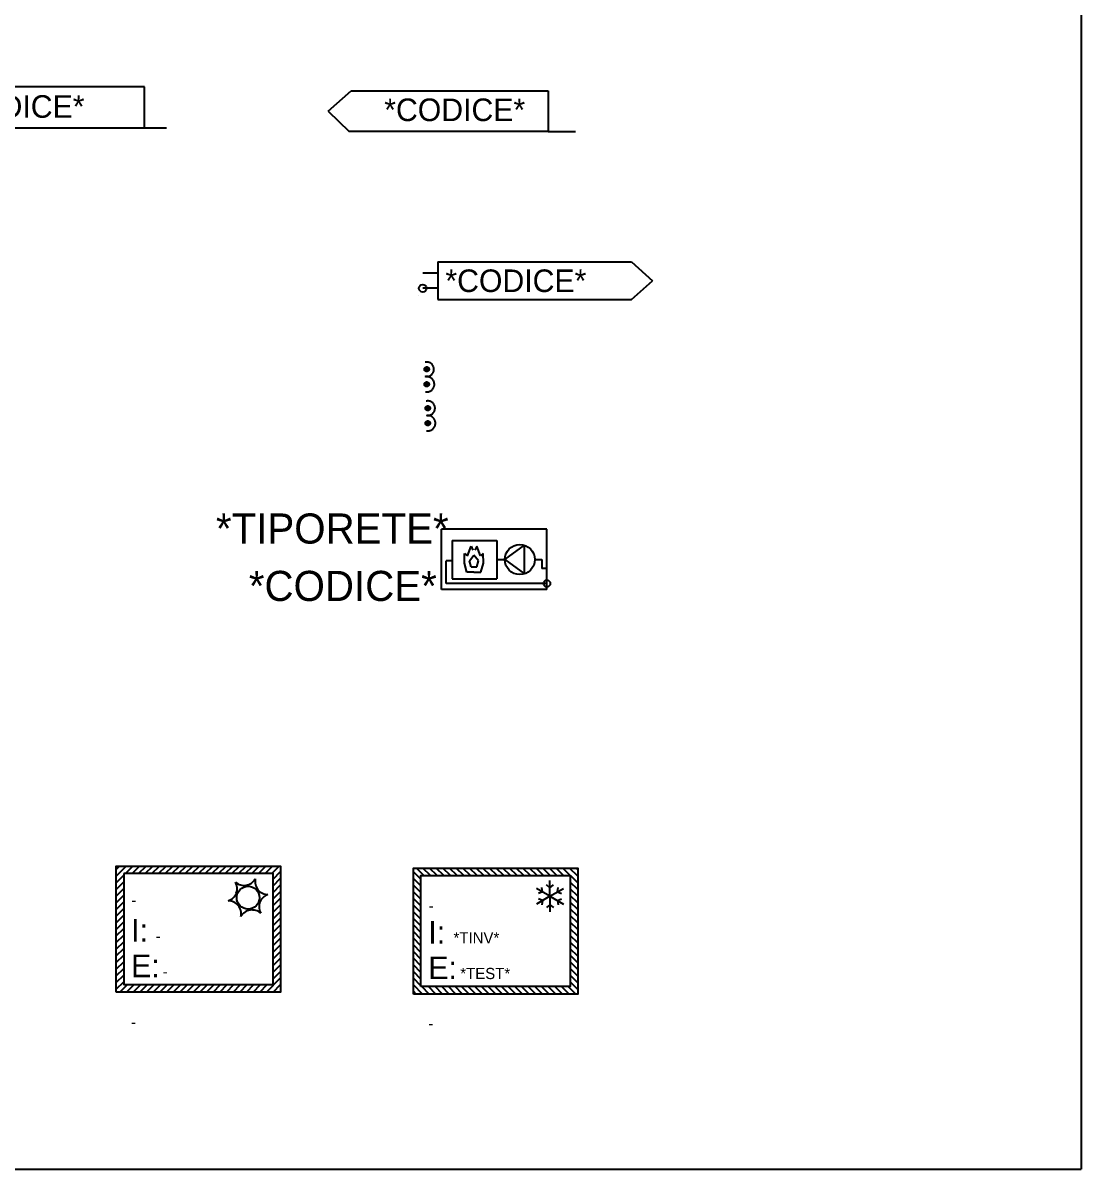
# Model space of a CAD drawing. Extents: x -3.3 to 36.8, y 0.3 to 24.5.
# Drawn here: x 19.02 to 26.04, y 0.25 to 7.86 of the extents above; entities that cross this region are included whole.
import ezdxf
from ezdxf.enums import TextEntityAlignment as Align

# ---------------------------------------------------------------- set-up
doc = ezdxf.new("R2010")
doc.units = 0
doc.linetypes.add('ACAD_ISO04W100', pattern=[30, 24, -3, 0, -3])
doc.linetypes.add('FITTIZIA', pattern=[0.5, 0, -0.25, 0, -0.25])
doc.layers.get('0').update_dxf_attribs({"linetype": 'CONTINUOUS'})
doc.layers.add('-IDRICO-SANITARIO', color=4, linetype='CONTINUOUS')
doc.styles.add('STUDIO', font='Txt')

# ---------------------------------------------------------------- blocks, each defined once
blk = doc.blocks.new('RIMRETED')
at = {"color": 7, "linetype": 'CONTINUOUS'}
for p, q in [((-1.64109, 0.135724), (-1.488103, 0.271449)), ((-1.64109, 0.135724), (-1.501741, 0)), ((-0.180407, 0), (0, 0)), ((0, 0), (0, 0))]:
    blk.add_line(p, q, dxfattribs=at)
for p, q in [((-1.488103, 0.271449), (-0.180407, 0.271449)), ((-0.180407, 0.271449), (-0.180407, 0)), ((-0.180407, 0), (-1.501741, 0))]:
    blk.add_line(p, q)
at = {"color": 7, "linetype": 'CONTINUOUS', "flags": 9}
blk.add_attdef('NUM-PERD', text='', height=0.15, dxfattribs=at).set_placement((8.556031, 0.803787), align=Align.RIGHT)
for tag, p in [('COD-PERD', (-1.675188, 0.633071)), ('LUNGHEZZA', (-1.77524, 0.428432))]:
    blk.add_attdef(tag, p, '', height=0.15, dxfattribs=at)
at = {"flags": 8}
blk.add_attdef('CODICE', (-1.269349, 0.069636), '', height=0.15, dxfattribs=at)
blk = doc.blocks.new('RIMRETES')
at = {"color": 7, "linetype": 'CONTINUOUS'}
for p, q in [((0.100433, 0.175), (1.386249, 0.175)), ((0.100433, 0.175), (0.100433, -0.075)), ((1.386249, 0.175), (1.525035, 0.05)), ((0.100433, 0.1), (0, 0.1)), ((0.100433, 0), (0, 0)), ((1.386249, -0.075), (1.525035, 0.05)), ((-0.029758, -0.05), (-0.029758, -0.05))]:
    blk.add_line(p, q, dxfattribs=at)
blk.add_line((0.100433, -0.075), (1.386249, -0.075))
blk.add_circle((0, 0), 0.025, dxfattribs=at)
at = {"color": 7, "linetype": 'CONTINUOUS', "flags": 9}
blk.add_attdef('NUM-PERD', text='', height=0.15, dxfattribs=at).set_placement((9.978789, 0.728787), align=Align.RIGHT)
for tag, p in [('COD-PERD', (-0.252431, 0.558071)), ('LUNGHEZZA', (-0.352482, 0.353432))]:
    blk.add_attdef(tag, p, '', height=0.15, dxfattribs=at)
at = {"flags": 8}
blk.add_attdef('CODICE', (0.150324, -0.025), '', height=0.15, dxfattribs=at)
blk = doc.blocks.new('IRETED')
at = {"color": 7, "linetype": 'CONTINUOUS'}
for p, q in [((0, 0.360283), (-0.7, 0.360283)), ((-0.7, -0.039717), (-0.7, 0.360283)), ((0, -0.039717), (0, 0.360283)), ((-0.627805, 0.286141), (-0.331308, 0.286141)), ((-0.627805, 0.286141), (-0.627805, 0.031886)), ((-0.331308, 0.286141), (-0.331308, 0.031886)), ((-0.279593, 0.159013), (-0.149148, 0.254239)), ((-0.149148, 0.063788), (-0.149148, 0.254239)), ((-0.279593, 0.159013), (-0.149148, 0.063788)), ((0, -0.039717), (0, 0.212563)), ((-0.627805, 0.031886), (-0.331308, 0.031886)), ((0, -0.039717), (-0.7, -0.039717)), ((0, -0.039717), (-0.462607, -0.039717))]:
    blk.add_line(p, q, dxfattribs=at)
at = {"color": 1, "linetype": 'CONTINUOUS'}
for p, q in [((-0.527233, 0.182965), (-0.5035, 0.247787)), ((-0.5035, 0.247787), (-0.490843, 0.220909)), ((-0.465527, 0.247787), (-0.478185, 0.220909)), ((-0.441794, 0.182965), (-0.465527, 0.247787)), ((-0.547802, 0.133953), (-0.54622, 0.198775)), ((-0.54622, 0.198775), (-0.527233, 0.182965)), ((-0.422808, 0.198775), (-0.441794, 0.182965)), ((-0.421226, 0.133953), (-0.422808, 0.198775)), ((-0.668117, 0), (-0.668117, 0.150399)), ((-0.627805, 0.150399), (-0.668117, 0.150399)), ((-0.530398, 0.075456), (-0.547802, 0.133953)), ((-0.43863, 0.075456), (-0.421226, 0.133953)), ((-0.432835, 0), (-0.668117, 0)), ((-0.484514, 0.075456), (-0.530398, 0.075456)), ((-0.484514, 0.075456), (-0.43863, 0.075456)), ((0, 0), (-0.432835, 0))]:
    blk.add_line(p, q, dxfattribs=at)
at = {"color": 2, "linetype": 'CONTINUOUS'}
for p, q in [((-0.514576, 0.151345), (-0.484514, 0.188316)), ((-0.454452, 0.151345), (-0.484514, 0.188316)), ((-0.5035, 0.110238), (-0.514576, 0.151345)), ((-0.5035, 0.110238), (-0.465527, 0.110238)), ((-0.465527, 0.110238), (-0.454452, 0.151345))]:
    blk.add_line(p, q, dxfattribs=at)
at = {"color": 5, "linetype": 'CONTINUOUS'}
for p, q in [((-0.331308, 0.159013), (-0.279593, 0.159013)), ((-0.079633, 0.159013), (-0.033833, 0.159013)), ((-0.033833, 0.159013), (-0.033833, 0.1)), ((0, 0.1), (-0.033833, 0.1))]:
    blk.add_line(p, q, dxfattribs=at)
at = {"color": 7, "linetype": 'CONTINUOUS'}
for centre, radius in [((-0.179613, 0.159013), 0.09998), ((0, 0), 0.023)]:
    blk.add_circle(centre, radius, dxfattribs=at)
at = {"flags": 8}
for tag, p in [('TIPORETE', (-6.652164, 0.265084)), ('CODICE', (-6.730965, -0.11607))]:
    blk.add_attdef(tag, text='', height=0.2, dxfattribs=at).set_placement(p, align=Align.RIGHT)
blk = doc.blocks.new('*U49')
at = {"layer": '-IDRICO-SANITARIO', "color": 4, "linetype": 'CONTINUOUS'}
for points in [[(-0.015437, 0.097555), (-0.015629, 0.1), (-0.015437, 0.102445)], [(-0.014864, 0.09517), (-0.015437, 0.102445), (-0.014864, 0.10483)], [(-0.015437, 0.097555), (-0.015437, 0.102445), (-0.014864, 0.09517)], [(-0.013926, 0.092904), (-0.014864, 0.10483), (-0.013926, 0.107096)], [(-0.014864, 0.09517), (-0.014864, 0.10483), (-0.013926, 0.092904)], [(-0.012644, 0.090813), (-0.013926, 0.107096), (-0.012644, 0.109187)], [(-0.013926, 0.092904), (-0.013926, 0.107096), (-0.012644, 0.090813)], [(-0.011052, 0.088948), (-0.012644, 0.109187), (-0.011052, 0.111052)], [(-0.012644, 0.090813), (-0.012644, 0.109187), (-0.011052, 0.088948)], [(-0.009187, 0.087356), (-0.011052, 0.111052), (-0.009187, 0.112644)], [(-0.011052, 0.088948), (-0.011052, 0.111052), (-0.009187, 0.087356)], [(-0.007096, 0.086074), (-0.009187, 0.112644), (-0.007096, 0.113926)], [(-0.009187, 0.087356), (-0.009187, 0.112644), (-0.007096, 0.086074)], [(-0.00483, 0.085136), (-0.007096, 0.113926), (-0.00483, 0.114864)], [(-0.007096, 0.086074), (-0.007096, 0.113926), (-0.00483, 0.085136)], [(-0.002445, 0.084563), (-0.00483, 0.114864), (-0.002445, 0.115437)], [(-0.00483, 0.085136), (-0.00483, 0.114864), (-0.002445, 0.084563)], [(0, 0.084371), (-0.002445, 0.115437), (0, 0.115629)], [(-0.002445, 0.084563), (-0.002445, 0.115437), (0, 0.084371)], [(0, 0.084371), (0, 0.115629), (0.002445, 0.084563)], [(0.002445, 0.084563), (0, 0.115629), (0.002445, 0.115437)], [(0.002445, 0.084563), (0.002445, 0.115437), (0.00483, 0.085136)], [(0.00483, 0.085136), (0.002445, 0.115437), (0.00483, 0.114864)], [(0.00483, 0.085136), (0.00483, 0.114864), (0.007096, 0.086074)], [(0.007096, 0.086074), (0.00483, 0.114864), (0.007096, 0.113926)], [(0.007096, 0.086074), (0.007096, 0.113926), (0.009187, 0.087356)], [(0.009187, 0.087356), (0.007096, 0.113926), (0.009187, 0.112644)], [(0.009187, 0.087356), (0.009187, 0.112644), (0.011052, 0.088948)], [(0.011052, 0.088948), (0.009187, 0.112644), (0.011052, 0.111052)], [(0.011052, 0.088948), (0.011052, 0.111052), (0.012644, 0.090813)], [(0.012644, 0.090813), (0.011052, 0.111052), (0.012644, 0.109187)], [(0.012644, 0.090813), (0.012644, 0.109187), (0.013926, 0.092904)], [(0.013926, 0.092904), (0.012644, 0.109187), (0.013926, 0.107096)], [(0.013926, 0.092904), (0.013926, 0.107096), (0.014864, 0.09517)], [(0.014864, 0.09517), (0.013926, 0.107096), (0.014864, 0.10483)], [(0.014864, 0.09517), (0.014864, 0.10483), (0.015437, 0.097555)], [(0.015437, 0.097555), (0.014864, 0.10483), (0.015437, 0.102445)], [(0.015437, 0.097555), (0.015437, 0.102445), (0.015629, 0.1)]]:
    blk.add_solid(points, dxfattribs=at)
blk = doc.blocks.new('*U50')
at = {"layer": '-IDRICO-SANITARIO', "color": 4, "linetype": 'CONTINUOUS'}
for points in [[(-0.015437, -0.002445), (-0.015629, 0), (-0.015437, 0.002445)], [(-0.014864, -0.00483), (-0.015437, 0.002445), (-0.014864, 0.00483)], [(-0.015437, -0.002445), (-0.015437, 0.002445), (-0.014864, -0.00483)], [(-0.013926, -0.007096), (-0.014864, 0.00483), (-0.013926, 0.007096)], [(-0.014864, -0.00483), (-0.014864, 0.00483), (-0.013926, -0.007096)], [(-0.012644, -0.009187), (-0.013926, 0.007096), (-0.012644, 0.009187)], [(-0.013926, -0.007096), (-0.013926, 0.007096), (-0.012644, -0.009187)], [(-0.011052, -0.011052), (-0.012644, 0.009187), (-0.011052, 0.011052)], [(-0.012644, -0.009187), (-0.012644, 0.009187), (-0.011052, -0.011052)], [(-0.009187, -0.012644), (-0.011052, 0.011052), (-0.009187, 0.012644)], [(-0.011052, -0.011052), (-0.011052, 0.011052), (-0.009187, -0.012644)], [(-0.007096, -0.013926), (-0.009187, 0.012644), (-0.007096, 0.013926)], [(-0.009187, -0.012644), (-0.009187, 0.012644), (-0.007096, -0.013926)], [(-0.00483, -0.014864), (-0.007096, 0.013926), (-0.00483, 0.014864)], [(-0.007096, -0.013926), (-0.007096, 0.013926), (-0.00483, -0.014864)], [(-0.002445, -0.015437), (-0.00483, 0.014864), (-0.002445, 0.015437)], [(-0.00483, -0.014864), (-0.00483, 0.014864), (-0.002445, -0.015437)], [(0, -0.015629), (-0.002445, 0.015437), (0, 0.015629)], [(-0.002445, -0.015437), (-0.002445, 0.015437), (0, -0.015629)], [(0, -0.015629), (0, 0.015629), (0.002445, -0.015437)], [(0.002445, -0.015437), (0, 0.015629), (0.002445, 0.015437)], [(0.002445, -0.015437), (0.002445, 0.015437), (0.00483, -0.014864)], [(0.00483, -0.014864), (0.002445, 0.015437), (0.00483, 0.014864)], [(0.00483, -0.014864), (0.00483, 0.014864), (0.007096, -0.013926)], [(0.007096, -0.013926), (0.00483, 0.014864), (0.007096, 0.013926)], [(0.007096, -0.013926), (0.007096, 0.013926), (0.009187, -0.012644)], [(0.009187, -0.012644), (0.007096, 0.013926), (0.009187, 0.012644)], [(0.009187, -0.012644), (0.009187, 0.012644), (0.011052, -0.011052)], [(0.011052, -0.011052), (0.009187, 0.012644), (0.011052, 0.011052)], [(0.011052, -0.011052), (0.011052, 0.011052), (0.012644, -0.009187)], [(0.012644, -0.009187), (0.011052, 0.011052), (0.012644, 0.009187)], [(0.012644, -0.009187), (0.012644, 0.009187), (0.013926, -0.007096)], [(0.013926, -0.007096), (0.012644, 0.009187), (0.013926, 0.007096)], [(0.013926, -0.007096), (0.013926, 0.007096), (0.014864, -0.00483)], [(0.014864, -0.00483), (0.013926, 0.007096), (0.014864, 0.00483)], [(0.014864, -0.00483), (0.014864, 0.00483), (0.015437, -0.002445)], [(0.015437, -0.002445), (0.014864, 0.00483), (0.015437, 0.002445)], [(0.015437, -0.002445), (0.015437, 0.002445), (0.015629, 0)]]:
    blk.add_solid(points, dxfattribs=at)
blk = doc.blocks.new('RIMRETESL')
at = {"layer": '-IDRICO-SANITARIO', "color": 4, "linetype": 'ACAD_ISO04W100'}
for centre in [(0, 0.1), (0, 0)]:
    blk.add_circle(centre, 0.015629, dxfattribs=at)
for centre, radius, start, end in [((0, 0.1), 0.048, 258.829151, 102.137646), ((0, 0), 0.05099, 260.277482, 100.689315)]:
    blk.add_arc(centre, radius, start, end, dxfattribs=at)
at = {"layer": '-IDRICO-SANITARIO', "color": 4, "linetype": 'CONTINUOUS'}
for name in ['*U49', '*U50']:
    blk.add_blockref(name, (0, 0), dxfattribs=at)
at = {"flags": 9}
blk.add_attdef('CODICE', (0.157371, 0.000036), '', height=0.15, dxfattribs=at)
blk = doc.blocks.new('*U53')
at = {"layer": '-IDRICO-SANITARIO', "color": 4, "linetype": 'CONTINUOUS'}
for points in [[(-0.015437, -0.002445), (-0.015629, 0), (-0.015437, 0.002445)], [(-0.014864, -0.00483), (-0.015437, 0.002445), (-0.014864, 0.00483)], [(-0.015437, -0.002445), (-0.015437, 0.002445), (-0.014864, -0.00483)], [(-0.013926, -0.007096), (-0.014864, 0.00483), (-0.013926, 0.007096)], [(-0.014864, -0.00483), (-0.014864, 0.00483), (-0.013926, -0.007096)], [(-0.012644, -0.009187), (-0.013926, 0.007096), (-0.012644, 0.009187)], [(-0.013926, -0.007096), (-0.013926, 0.007096), (-0.012644, -0.009187)], [(-0.011052, -0.011052), (-0.012644, 0.009187), (-0.011052, 0.011052)], [(-0.012644, -0.009187), (-0.012644, 0.009187), (-0.011052, -0.011052)], [(-0.009187, -0.012644), (-0.011052, 0.011052), (-0.009187, 0.012644)], [(-0.011052, -0.011052), (-0.011052, 0.011052), (-0.009187, -0.012644)], [(-0.007096, -0.013926), (-0.009187, 0.012644), (-0.007096, 0.013926)], [(-0.009187, -0.012644), (-0.009187, 0.012644), (-0.007096, -0.013926)], [(-0.00483, -0.014864), (-0.007096, 0.013926), (-0.00483, 0.014864)], [(-0.007096, -0.013926), (-0.007096, 0.013926), (-0.00483, -0.014864)], [(-0.002445, -0.015437), (-0.00483, 0.014864), (-0.002445, 0.015437)], [(-0.00483, -0.014864), (-0.00483, 0.014864), (-0.002445, -0.015437)], [(0, -0.015629), (-0.002445, 0.015437), (0, 0.015629)], [(-0.002445, -0.015437), (-0.002445, 0.015437), (0, -0.015629)], [(0, -0.015629), (0, 0.015629), (0.002445, -0.015437)], [(0.002445, -0.015437), (0, 0.015629), (0.002445, 0.015437)], [(0.002445, -0.015437), (0.002445, 0.015437), (0.00483, -0.014864)], [(0.00483, -0.014864), (0.002445, 0.015437), (0.00483, 0.014864)], [(0.00483, -0.014864), (0.00483, 0.014864), (0.007096, -0.013926)], [(0.007096, -0.013926), (0.00483, 0.014864), (0.007096, 0.013926)], [(0.007096, -0.013926), (0.007096, 0.013926), (0.009187, -0.012644)], [(0.009187, -0.012644), (0.007096, 0.013926), (0.009187, 0.012644)], [(0.009187, -0.012644), (0.009187, 0.012644), (0.011052, -0.011052)], [(0.011052, -0.011052), (0.009187, 0.012644), (0.011052, 0.011052)], [(0.011052, -0.011052), (0.011052, 0.011052), (0.012644, -0.009187)], [(0.012644, -0.009187), (0.011052, 0.011052), (0.012644, 0.009187)], [(0.012644, -0.009187), (0.012644, 0.009187), (0.013926, -0.007096)], [(0.013926, -0.007096), (0.012644, 0.009187), (0.013926, 0.007096)], [(0.013926, -0.007096), (0.013926, 0.007096), (0.014864, -0.00483)], [(0.014864, -0.00483), (0.013926, 0.007096), (0.014864, 0.00483)], [(0.014864, -0.00483), (0.014864, 0.00483), (0.015437, -0.002445)], [(0.015437, -0.002445), (0.014864, 0.00483), (0.015437, 0.002445)], [(0.015437, -0.002445), (0.015437, 0.002445), (0.015629, 0)]]:
    blk.add_solid(points, dxfattribs=at)
blk = doc.blocks.new('*U54')
at = {"layer": '-IDRICO-SANITARIO', "color": 4, "linetype": 'CONTINUOUS'}
for points in [[(-0.015437, -0.102445), (-0.015629, -0.1), (-0.015437, -0.097555)], [(-0.014864, -0.10483), (-0.015437, -0.097555), (-0.014864, -0.09517)], [(-0.015437, -0.102445), (-0.015437, -0.097555), (-0.014864, -0.10483)], [(-0.013926, -0.107096), (-0.014864, -0.09517), (-0.013926, -0.092904)], [(-0.014864, -0.10483), (-0.014864, -0.09517), (-0.013926, -0.107096)], [(-0.012644, -0.109187), (-0.013926, -0.092904), (-0.012644, -0.090813)], [(-0.013926, -0.107096), (-0.013926, -0.092904), (-0.012644, -0.109187)], [(-0.011052, -0.111052), (-0.012644, -0.090813), (-0.011052, -0.088948)], [(-0.012644, -0.109187), (-0.012644, -0.090813), (-0.011052, -0.111052)], [(-0.009187, -0.112644), (-0.011052, -0.088948), (-0.009187, -0.087356)], [(-0.011052, -0.111052), (-0.011052, -0.088948), (-0.009187, -0.112644)], [(-0.007096, -0.113926), (-0.009187, -0.087356), (-0.007096, -0.086074)], [(-0.009187, -0.112644), (-0.009187, -0.087356), (-0.007096, -0.113926)], [(-0.00483, -0.114864), (-0.007096, -0.086074), (-0.00483, -0.085136)], [(-0.007096, -0.113926), (-0.007096, -0.086074), (-0.00483, -0.114864)], [(-0.002445, -0.115437), (-0.00483, -0.085136), (-0.002445, -0.084563)], [(-0.00483, -0.114864), (-0.00483, -0.085136), (-0.002445, -0.115437)], [(0, -0.115629), (-0.002445, -0.084563), (0, -0.084371)], [(-0.002445, -0.115437), (-0.002445, -0.084563), (0, -0.115629)], [(0, -0.115629), (0, -0.084371), (0.002445, -0.115437)], [(0.002445, -0.115437), (0, -0.084371), (0.002445, -0.084563)], [(0.002445, -0.115437), (0.002445, -0.084563), (0.00483, -0.114864)], [(0.00483, -0.114864), (0.002445, -0.084563), (0.00483, -0.085136)], [(0.00483, -0.114864), (0.00483, -0.085136), (0.007096, -0.113926)], [(0.007096, -0.113926), (0.00483, -0.085136), (0.007096, -0.086074)], [(0.007096, -0.113926), (0.007096, -0.086074), (0.009187, -0.112644)], [(0.009187, -0.112644), (0.007096, -0.086074), (0.009187, -0.087356)], [(0.009187, -0.112644), (0.009187, -0.087356), (0.011052, -0.111052)], [(0.011052, -0.111052), (0.009187, -0.087356), (0.011052, -0.088948)], [(0.011052, -0.111052), (0.011052, -0.088948), (0.012644, -0.109187)], [(0.012644, -0.109187), (0.011052, -0.088948), (0.012644, -0.090813)], [(0.012644, -0.109187), (0.012644, -0.090813), (0.013926, -0.107096)], [(0.013926, -0.107096), (0.012644, -0.090813), (0.013926, -0.092904)], [(0.013926, -0.107096), (0.013926, -0.092904), (0.014864, -0.10483)], [(0.014864, -0.10483), (0.013926, -0.092904), (0.014864, -0.09517)], [(0.014864, -0.10483), (0.014864, -0.09517), (0.015437, -0.102445)], [(0.015437, -0.102445), (0.014864, -0.09517), (0.015437, -0.097555)], [(0.015437, -0.102445), (0.015437, -0.097555), (0.015629, -0.1)]]:
    blk.add_solid(points, dxfattribs=at)
blk = doc.blocks.new('RIMRETEDL')
at = {"layer": '-IDRICO-SANITARIO', "color": 4, "linetype": 'ACAD_ISO04W100'}
for centre in [(0, 0), (0, -0.1)]:
    blk.add_circle(centre, 0.015629, dxfattribs=at)
for centre, radius, start, end in [((0, 0), 0.048, 258.829151, 102.137646), ((0, -0.1), 0.05099, 260.277482, 100.689315)]:
    blk.add_arc(centre, radius, start, end, dxfattribs=at)
at = {"layer": '-IDRICO-SANITARIO', "color": 4, "linetype": 'CONTINUOUS'}
for name in ['*U53', '*U54']:
    blk.add_blockref(name, (0, 0), dxfattribs=at)
at = {"flags": 9}
blk.add_attdef('CODICE', (0.157371, -0.099964), '', height=0.15, dxfattribs=at)
blk = doc.blocks.new('RIPRETED')
for p, q in [((-0.147043, 0.271449), (-1.706859, 0.271449)), ((-0.147043, 0), (-0.147043, 0.271449)), ((-1.706859, 0), (-0.147043, 0)), ((-0.147043, 0), (0, 0))]:
    blk.add_line(p, q)
at = {"color": 7, "linetype": 'CONTINUOUS'}
for p, q in [((-1.706859, 0.271449), (-1.546296, 0.129498)), ((-1.546296, 0.129498), (-1.706859, 0))]:
    blk.add_line(p, q, dxfattribs=at)
at = {"flags": 8}
blk.add_attdef('CODICE', (-1.481049, 0.065838), '', height=0.15, dxfattribs=at)
blk = doc.blocks.new('LOCNR')
at = {"color": 0}
for p, q in [((-0.5039, 0.342), (-0.5539, 0.392)), ((-0.4843, 0.3666), (-0.5343, 0.4166)), ((-0.4401, 0.3666), (-0.4901, 0.4166)), ((-0.3959, 0.3666), (-0.4459, 0.4166)), ((-0.3517, 0.3666), (-0.4017, 0.4166)), ((-0.3075, 0.3666), (-0.3575, 0.4166)), ((-0.2633, 0.3666), (-0.3133, 0.4166)), ((-0.2191, 0.3666), (-0.2691, 0.4166)), ((-0.1749, 0.3666), (-0.2249, 0.4166)), ((-0.1307, 0.3666), (-0.1807, 0.4166)), ((-0.0865, 0.3666), (-0.1365, 0.4166)), ((-0.0423, 0.3666), (-0.0923, 0.4166)), ((0.0019, 0.3666), (-0.0481, 0.4166)), ((0.0461, 0.3666), (-0.0039, 0.4166)), ((0.0903, 0.3666), (0.0403, 0.4166)), ((0.1344, 0.3666), (0.0844, 0.4166)), ((0.1786, 0.3666), (0.1286, 0.4166)), ((0.2228, 0.3666), (0.1728, 0.4166)), ((0.267, 0.3666), (0.217, 0.4166)), ((0.3112, 0.3666), (0.2612, 0.4166)), ((0.3554, 0.3666), (0.3054, 0.4166)), ((0.3996, 0.3666), (0.3496, 0.4166)), ((0.4438, 0.3666), (0.3938, 0.4166)), ((0.5372, 0.3174), (0.438, 0.4166)), ((0.5372, 0.3616), (0.4822, 0.4166)), ((0.5372, 0.4058), (0.5264, 0.4166)), ((-0.5039, 0.2978), (-0.5539, 0.3478)), ((0.3533, 0.2857), (0.3301, 0.3048)), ((0.3533, 0.2294), (0.3533, 0.3334)), ((0.3533, 0.2857), (0.3766, 0.3048)), ((0.5372, 0.2732), (0.4872, 0.3232)), ((-0.5039, 0.2536), (-0.5539, 0.3036)), ((-0.5039, 0.2094), (-0.5539, 0.2594)), ((0.3533, 0.2294), (0.2633, 0.2814)), ((0.3533, 0.2294), (0.2633, 0.1774)), ((0.3046, 0.2576), (0.2764, 0.247)), ((0.3046, 0.2576), (0.2996, 0.2872)), ((0.3533, 0.2294), (0.4434, 0.2814)), ((0.3533, 0.2294), (0.3533, 0.1254)), ((0.3533, 0.2294), (0.4434, 0.1774)), ((0.4021, 0.2576), (0.407, 0.2872)), ((0.4021, 0.2576), (0.4303, 0.247)), ((0.5372, 0.229), (0.4872, 0.279)), ((0.5372, 0.1848), (0.4872, 0.2348)), ((-0.5039, 0.1652), (-0.5539, 0.2152)), ((-0.5039, 0.1211), (-0.5539, 0.1711)), ((0.3046, 0.2013), (0.2764, 0.2118)), ((0.3046, 0.2013), (0.2996, 0.1716)), ((0.3533, 0.1731), (0.3301, 0.154)), ((0.3533, 0.1731), (0.3766, 0.154)), ((0.4021, 0.2013), (0.4303, 0.2118)), ((0.4021, 0.2013), (0.407, 0.1716)), ((0.5372, 0.1406), (0.4872, 0.1906)), ((-0.5039, 0.0769), (-0.5539, 0.1269)), ((-0.5039, 0.0327), (-0.5539, 0.0827)), ((0.5372, 0.0964), (0.4872, 0.1464)), ((0.5372, 0.0522), (0.4872, 0.1022)), ((-0.5039, -0.0115), (-0.5539, 0.0385)), ((0.5372, 0.008), (0.4872, 0.058)), ((0.5372, -0.0362), (0.4872, 0.0138)), ((-0.5039, -0.0557), (-0.5539, -0.0057)), ((-0.5039, -0.0999), (-0.5539, -0.0499)), ((0.5372, -0.0804), (0.4872, -0.0304)), ((0.5372, -0.1246), (0.4872, -0.0746)), ((-0.5039, -0.1441), (-0.5539, -0.0941)), ((-0.5039, -0.1883), (-0.5539, -0.1383)), ((0.5372, -0.1687), (0.4872, -0.1187)), ((-0.5039, -0.2325), (-0.5539, -0.1825)), ((-0.5039, -0.2767), (-0.5539, -0.2267)), ((0.5372, -0.2129), (0.4872, -0.1629)), ((0.5372, -0.2571), (0.4872, -0.2071)), ((-0.5039, -0.3209), (-0.5539, -0.2709)), ((0.5372, -0.3013), (0.4872, -0.2513)), ((0.5372, -0.3455), (0.4872, -0.2955)), ((-0.5039, -0.3651), (-0.5539, -0.3151)), ((-0.4926, -0.4205), (-0.5539, -0.3593)), ((-0.4484, -0.4205), (-0.4984, -0.3705)), ((-0.4042, -0.4205), (-0.4542, -0.3705)), ((-0.36, -0.4205), (-0.41, -0.3705)), ((-0.3158, -0.4205), (-0.3658, -0.3705)), ((-0.2717, -0.4205), (-0.3217, -0.3705)), ((-0.2275, -0.4205), (-0.2775, -0.3705)), ((-0.1833, -0.4205), (-0.2333, -0.3705)), ((-0.1391, -0.4205), (-0.1891, -0.3705)), ((-0.0949, -0.4205), (-0.1449, -0.3705)), ((-0.0507, -0.4205), (-0.1007, -0.3705)), ((-0.0065, -0.4205), (-0.0565, -0.3705)), ((0.0377, -0.4205), (-0.0123, -0.3705)), ((0.0819, -0.4205), (0.0319, -0.3705)), ((0.1261, -0.4205), (0.0761, -0.3705)), ((0.1703, -0.4205), (0.1203, -0.3705)), ((0.2145, -0.4205), (0.1645, -0.3705)), ((0.2587, -0.4205), (0.2087, -0.3705)), ((0.3029, -0.4205), (0.2529, -0.3705)), ((0.3471, -0.4205), (0.2971, -0.3705)), ((0.3913, -0.4205), (0.3413, -0.3705)), ((0.4355, -0.4205), (0.3855, -0.3705)), ((0.4796, -0.4205), (0.4296, -0.3705)), ((0.5238, -0.4205), (0.4738, -0.3705)), ((0.5372, -0.3897), (0.4872, -0.3397)), ((-0.5368, -0.4205), (-0.5539, -0.4035))]:
    blk.add_line(p, q, dxfattribs=at)
for points in [[(-0.5539, -0.4205), (-0.5539, 0.4166), (0.5372, 0.4166), (0.5372, -0.4205)], [(-0.5039, -0.3705), (-0.5039, 0.3666), (0.4872, 0.3666), (0.4872, -0.3705)]]:
    blk.add_lwpolyline(points, close=True, dxfattribs=at)
at = {"color": 0, "linetype": 'CONTINUOUS'}
for s, p in [('I:', (-0.4544, -0.0851)), ('E:', (-0.4547, -0.3208))]:
    blk.add_text(s, height=0.15, dxfattribs=at).set_placement(p)
for tag, p, flags in [('LOCSOTT', (1.8628, 1.5675), 9), ('APP', (1.8746, 1.3558), 9), ('LOCABIT', (2.4864, 1.3617), 9), ('RICARIA', (1.8504, 1.1328), 9), ('APPGRA', (2.4578, 1.139), 9), ('CALCOLOT', (1.8443, 1.0078), 9), ('FCONV', (2.4829, 1.0045), 9), ('ZONA', (1.8558, 0.8831), 9), ('IMPIANTO', (2.4413, 0.8623), 9), ('COD', (-0.4528, 0.1287), 8), ('TINV', (-0.2875, -0.0837), 8), ('CPAV', (2.4921, -0.2889), 9), ('TEST', (-0.2427, -0.3205), 8), ('CSOF', (2.4944, -0.4099), 9), ('TIPOBXSCELTO', (1.8597, -0.5218), 9), ('LUNG', (2.4796, -0.6625), 9), ('POSTUBI', (2.3537, -0.8042), 9)]:
    blk.add_attdef(tag, p, '', height=0.0744, dxfattribs=dict(at, flags=flags))
at = {"color": 0, "style": 'STUDIO', "flags": 9}
blk.add_attdef('QUOTA', (1.0076, 0.1635), '', height=0.0744, dxfattribs=at)
at = {"color": 0, "linetype": 'CONTINUOUS', "flags": 9}
for tag, p in [('TPAV', (1.0206, -0.0381)), ('TSOF', (0.9958, -0.1372))]:
    blk.add_attdef(tag, text='', height=0.0744, dxfattribs=at).set_placement(p, align=Align.RIGHT)
at = {"color": 0}
for tag, p, flags in [('ALT.', (1.9424, -0.2812), 9), ('DESCR.', (-0.455, -0.6522), 8)]:
    blk.add_attdef(tag, p, '', height=0.0744, dxfattribs=dict(at, flags=flags))
blk = doc.blocks.new('LOC')
at = {"color": 0}
for p, q in [((-0.5529, 0.3802), (-0.5308, 0.4022)), ((-0.5529, 0.336), (-0.4866, 0.4022)), ((-0.4924, 0.3522), (-0.4424, 0.4022)), ((-0.4482, 0.3522), (-0.3982, 0.4022)), ((-0.404, 0.3522), (-0.354, 0.4022)), ((-0.3598, 0.3522), (-0.3098, 0.4022)), ((-0.3156, 0.3522), (-0.2656, 0.4022)), ((-0.2715, 0.3522), (-0.2215, 0.4022)), ((-0.2273, 0.3522), (-0.1773, 0.4022)), ((-0.1831, 0.3522), (-0.1331, 0.4022)), ((-0.1389, 0.3522), (-0.0889, 0.4022)), ((-0.0947, 0.3522), (-0.0447, 0.4022)), ((-0.0505, 0.3522), (-0.0005, 0.4022)), ((-0.0063, 0.3522), (0.0437, 0.4022)), ((0.0379, 0.3522), (0.0879, 0.4022)), ((0.0821, 0.3522), (0.1321, 0.4022)), ((0.1263, 0.3522), (0.1763, 0.4022)), ((0.1705, 0.3522), (0.2205, 0.4022)), ((0.2147, 0.3522), (0.2647, 0.4022)), ((0.2589, 0.3522), (0.3089, 0.4022)), ((0.3031, 0.3522), (0.3531, 0.4022)), ((0.3473, 0.3522), (0.3973, 0.4022)), ((0.3915, 0.3522), (0.4415, 0.4022)), ((0.4357, 0.3522), (0.4857, 0.4022)), ((0.4798, 0.3522), (0.5298, 0.4022)), ((-0.5529, 0.2918), (-0.5029, 0.3418)), ((0.4882, 0.3164), (0.5382, 0.3664)), ((0.4882, 0.2722), (0.5382, 0.3222)), ((-0.5529, 0.2476), (-0.5029, 0.2976)), ((-0.5529, 0.2034), (-0.5029, 0.2534)), ((0.4882, 0.228), (0.5382, 0.278)), ((0.4882, 0.1839), (0.5382, 0.2339)), ((-0.5529, 0.1592), (-0.5029, 0.2092)), ((-0.5529, 0.115), (-0.5029, 0.165)), ((0.4882, 0.1397), (0.5382, 0.1897)), ((-0.5529, 0.0708), (-0.5029, 0.1208)), ((-0.5529, 0.0266), (-0.5029, 0.0766)), ((0.4882, 0.0955), (0.5382, 0.1455)), ((0.4882, 0.0513), (0.5382, 0.1013)), ((-0.5529, -0.0176), (-0.5029, 0.0324)), ((0.4882, 0.0071), (0.5382, 0.0571)), ((0.4882, -0.0371), (0.5382, 0.0129)), ((-0.5529, -0.0618), (-0.5029, -0.0118)), ((-0.5529, -0.1059), (-0.5029, -0.0559)), ((0.4882, -0.0813), (0.5382, -0.0313)), ((0.4882, -0.1255), (0.5382, -0.0755)), ((-0.5529, -0.1501), (-0.5029, -0.1001)), ((-0.5529, -0.1943), (-0.5029, -0.1443)), ((0.4882, -0.1697), (0.5382, -0.1197)), ((-0.5529, -0.2385), (-0.5029, -0.1885)), ((0.4882, -0.2139), (0.5382, -0.1639)), ((0.4882, -0.2581), (0.5382, -0.2081)), ((-0.5529, -0.2827), (-0.5029, -0.2327)), ((-0.5529, -0.3269), (-0.5029, -0.2769)), ((0.4882, -0.3023), (0.5382, -0.2523)), ((0.4882, -0.3465), (0.5382, -0.2965)), ((-0.5529, -0.3711), (-0.5029, -0.3211)), ((-0.5529, -0.4153), (-0.5029, -0.3653)), ((0.444, -0.4349), (0.5382, -0.3407)), ((-0.5283, -0.4349), (-0.4783, -0.3849)), ((-0.4841, -0.4349), (-0.4341, -0.3849)), ((-0.4399, -0.4349), (-0.3899, -0.3849)), ((-0.3957, -0.4349), (-0.3457, -0.3849)), ((-0.3515, -0.4349), (-0.3015, -0.3849)), ((-0.3073, -0.4349), (-0.2573, -0.3849)), ((-0.2631, -0.4349), (-0.2131, -0.3849)), ((-0.2189, -0.4349), (-0.1689, -0.3849)), ((-0.1747, -0.4349), (-0.1247, -0.3849)), ((-0.1305, -0.4349), (-0.0805, -0.3849)), ((-0.0863, -0.4349), (-0.0363, -0.3849)), ((-0.0421, -0.4349), (0.0079, -0.3849)), ((0.0021, -0.4349), (0.0521, -0.3849)), ((0.0463, -0.4349), (0.0963, -0.3849)), ((0.0905, -0.4349), (0.1405, -0.3849)), ((0.1346, -0.4349), (0.1846, -0.3849)), ((0.1788, -0.4349), (0.2288, -0.3849)), ((0.223, -0.4349), (0.273, -0.3849)), ((0.2672, -0.4349), (0.3172, -0.3849)), ((0.3114, -0.4349), (0.3614, -0.3849)), ((0.3556, -0.4349), (0.4056, -0.3849)), ((0.3998, -0.4349), (0.4498, -0.3849)), ((0.4882, -0.4349), (0.5382, -0.3849)), ((0.5324, -0.4349), (0.5382, -0.4291))]:
    blk.add_line(p, q, dxfattribs=at)
for points in [[(-0.5529, -0.4349), (-0.5529, 0.4022), (0.5382, 0.4022), (0.5382, -0.4349)], [(-0.5029, 0.3522), (-0.5029, -0.3849), (0.4882, -0.3849), (0.4882, 0.3522)]]:
    blk.add_lwpolyline(points, close=True, dxfattribs=at)
blk.add_circle((0.3227, 0.1926), 0.0754, dxfattribs=at)
for centre, start, end in [((0.296, 0.36), 227.94884, 330.21129), ((0.4544, 0.2994), 167.94884, 270.21129), ((0.1644, 0.2532), 287.94884, 30.21129), ((0.1911, 0.0857), 347.94884, 90.21129), ((0.4811, 0.132), 107.94884, 210.21129), ((0.3494, 0.0251), 47.94884, 150.21129)]:
    blk.add_arc(centre, 0.0858, start, end, dxfattribs=at)
at = {"color": 0, "linetype": 'CONTINUOUS'}
for s, p in [('I:', (-0.4534, -0.0995)), ('E:', (-0.4537, -0.3352))]:
    blk.add_text(s, height=0.15, dxfattribs=at).set_placement(p)
for tag, p, flags in [('LOCSOTT', (-0.5414, 1.6342), 9), ('APP', (-0.5296, 1.4226), 9), ('LOCABIT', (0.0823, 1.4284), 9), ('ZONA', (-0.5079, 0.9167), 9), ('IMPIANTO', (0.0776, 0.8959), 9), ('COD', (-0.4533, 0.1401), 8), ('PINV', (-0.2914, -0.0995), 8), ('PEST', (-0.2442, -0.3352), 8), ('CPAV', (0.1285, -0.8583), 9), ('CSOF', (0.1307, -1.0122), 9)]:
    blk.add_attdef(tag, p, '', height=0.0744, dxfattribs=dict(at, flags=flags))
for tag, p, flags in [('profap', (-2.9599, 0.8842), 9), ('insman', (-4.3108, 0.8673), 9), ('ricariapers', (-2.977, 0.6), 9), ('numlamp', (-4.3253, 0.5783), 9), ('potlamp', (-4.3344, 0.3055), 9), ('sensap', (-2.9941, 0.2475), 9), ('nummotel', (-4.3434, 0.0463), 9), ('latap', (-2.9941, -0.048), 9), ('potmotel', (-4.348, -0.2083), 9), ('senspers', (-3.0055, -0.3152), 9), ('profpers', (-4.3525, -0.4629), 9), ('latpers', (-2.977, -0.6221), 9), ('numpers', (-4.3819, -0.7508), 1)]:
    blk.add_attdef(tag, p, '', height=0.1, dxfattribs=dict(flags=flags))
at = {"color": 0, "flags": 9}
for tag, p in [('QUOTA', (-1.3358, 0.4656)), ('ALT.', (-1.3397, 0.2889))]:
    blk.add_attdef(tag, p, '', height=0.0744, dxfattribs=at)
at = {"color": 0, "linetype": 'CONTINUOUS', "flags": 9}
for tag, p in [('TPAV', (-1.3346, 0.0957)), ('TSOF', (-1.3672, -0.0387))]:
    blk.add_attdef(tag, text='', height=0.0744, dxfattribs=at).set_placement(p, align=Align.RIGHT)
at = {"color": 0, "flags": 8}
blk.add_attdef('DESCR.', text='', height=0.0744, dxfattribs=at).set_placement((-0.4542, -0.6936), align=Align.BOTTOM_LEFT)

msp = doc.modelspace()

# ---------------------------------------------------------------- linework, layer by layer
at = {"color": 7, "linetype": 'CONTINUOUS'}
for p in [(26.0432, 15.4728), (0.3534, 0.2534)]:
    msp.add_line(p, (26.0432, 0.2534), dxfattribs=at)

# ---------------------------------------------------------------- block references
for name, p, values in [('RIPRETED', (19.9698, 7.1674), {'CODICE': '*CODICE*'}), ('LOC', (20.1887, 1.8627), {'COD': '-', 'PEST': '-', 'PINV': '-', 'DESCR.': '-'}), ('LOCNR', (22.163, 1.8354), {'DESCR.': '-', 'TINV': '*TINV*', 'TEST': '*TEST*', 'COD': '-'})]:
    msp.add_blockref(name, p).add_auto_attribs(values)
at = {"linetype": 'FITTIZIA'}
ref = msp.add_blockref('RIMRETED', (22.6847, 7.1417), dxfattribs=at)
ref.add_attrib('CODICE', '*CODICE*', (21.4154, 7.2113), dxfattribs={"height": 0.15})
at = {"color": 7, "linetype": 'CONTINUOUS'}
ref = msp.add_blockref('RIMRETES', (21.6713, 6.1013), dxfattribs=at)
ref.add_attrib('CODICE', '*CODICE*', (21.8216, 6.0763), dxfattribs={"height": 0.15})
for name, p in [('RIMRETESL', (21.6977, 5.4638)), ('RIMRETEDL', (21.7048, 5.3052))]:
    msp.add_blockref(name, p, dxfattribs=at)
ref = msp.add_blockref('IRETED', (22.4955, 4.1412), dxfattribs=at)
ref.add_attrib('CODICE', '*CODICE*', dxfattribs={"height": 0.2}).set_placement((21.7645, 4.0252), align=Align.RIGHT)
ref.add_attrib('TIPORETE', '*TIPORETE*', dxfattribs={"height": 0.2}).set_placement((21.8433, 4.4063), align=Align.RIGHT)

doc.saveas('drawing.dxf')
